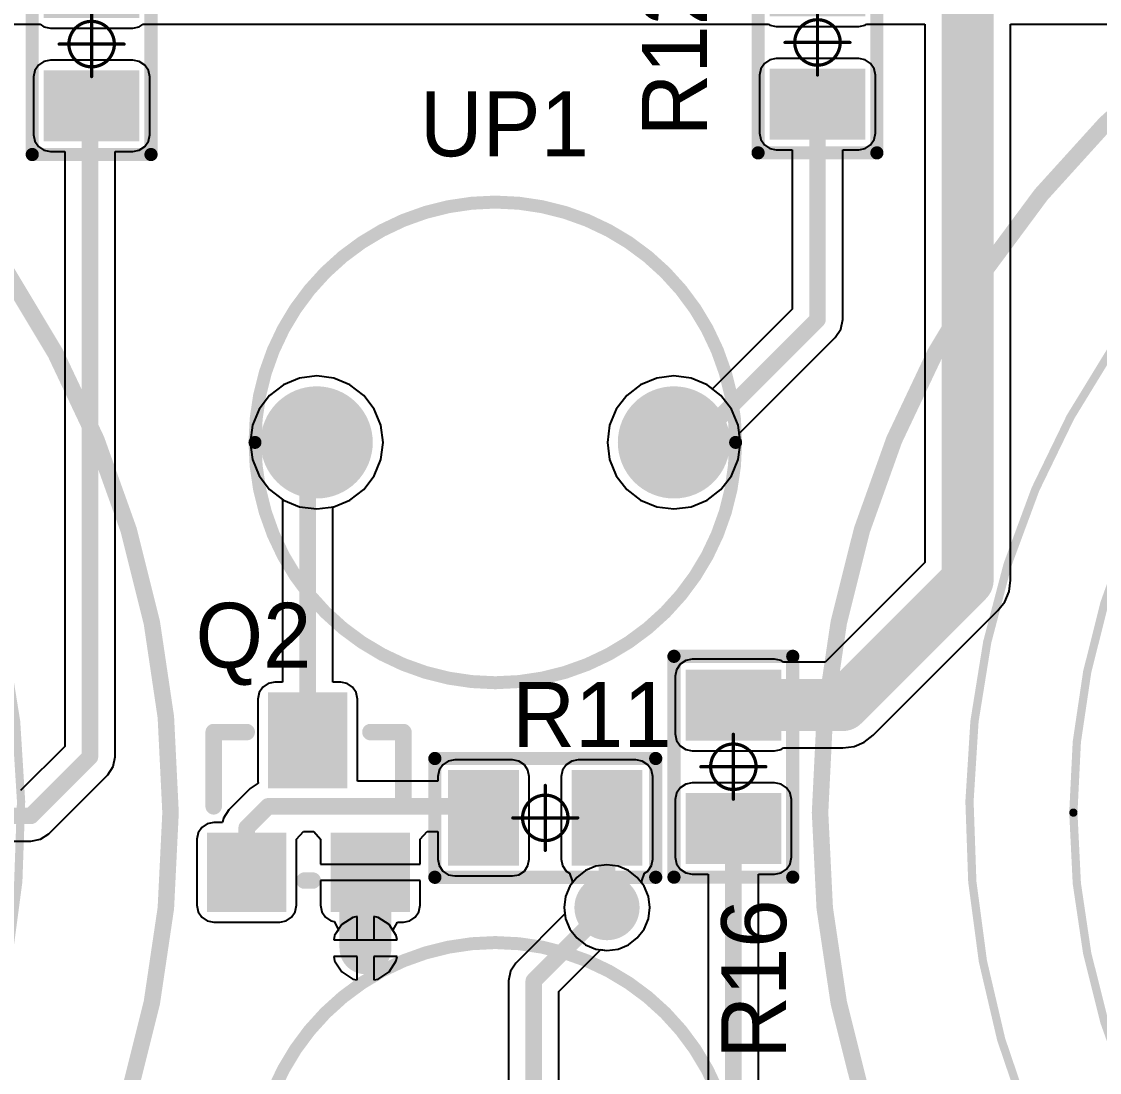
# Model space of a CAD drawing. Header units: millimetres. Extents: x 0.99 to 9.85, y 0.8 to 4.18.
# Drawn here: x 3.607 to 4.26, y 2.91 to 3.547 of the extents above; entities that cross this region are included whole.
import ezdxf

# ---------------------------------------------------------------- set-up
doc = ezdxf.new("R2010")
doc.units = ezdxf.units.MM
doc.header["$MEASUREMENT"] = 0
for name, color, linetype in [('BottomLayer', 5, 'Continuous'), ('BottomSolder', 6, 'Continuous'), ('Mechanical15', 56, 'Continuous'), ('MultiLayer', 9, 'Continuous'), ('PadHoleLayer', 156, 'Continuous'), ('TopLayer', 1, 'Continuous'), ('TopOverlay', 2, 'Continuous'), ('TopPaste', 8, 'Continuous'), ('TopSolder', 216, 'Continuous'), ('ViaHoleLayer', 16, 'Continuous')]:
    doc.layers.add(name, color=color, linetype=linetype)

# ---------------------------------------------------------------- blocks, each defined once
blk = doc.blocks.new('SOT23_32')
at = {"layer": 'TopLayer'}
for points in [[(0.061882, 0.10563), (0.021882, 0.10563), (0.061882, 0.05563), (0.021882, 0.05563)], [(0.024882, 0.02063), (-0.015118, 0.02063), (0.024882, -0.01937), (-0.015118, -0.01937)], [(0.099882, 0.02063), (0.059882, 0.02063), (0.099882, -0.01937), (0.059882, -0.01937)]]:
    blk.add_solid(points, dxfattribs=at)
at = {"layer": 'TopOverlay', "const_width": 0.01}
for points in [[(-0.015118, 0.08563), (0.004882, 0.08563)], [(-0.015118, 0.04063), (-0.015118, 0.08563)], [(0.079882, 0.08563), (0.099882, 0.08563)], [(0.099882, 0.04063), (0.099882, 0.08563)], [(0.039882, -0.00437), (0.044882, -0.00437)]]:
    blk.add_lwpolyline(points, dxfattribs=at)
at = {"layer": 'TopOverlay', "const_width": 0.005}
for points in [[(-0.017618, 0.08563, 1), (-0.012618, 0.08563, 1)], [(-0.017618, 0.08563, 1), (-0.012618, 0.08563, 1)], [(0.002382, 0.08563, 1), (0.007382, 0.08563, 1)], [(0.077382, 0.08563, 1), (0.082382, 0.08563, 1)], [(0.097382, 0.08563, 1), (0.102382, 0.08563, 1)], [(0.097382, 0.08563, 1), (0.102382, 0.08563, 1)], [(-0.017618, 0.04063, 1), (-0.012618, 0.04063, 1)], [(0.097382, 0.04063, 1), (0.102382, 0.04063, 1)], [(0.037382, -0.00437, 1), (0.042382, -0.00437, 1)], [(0.042382, -0.00437, 1), (0.047382, -0.00437, 1)]]:
    blk.add_lwpolyline(points, format="xyb", close=True, dxfattribs=at)
at = {"layer": 'TopPaste'}
for points in [[(0.061882, 0.10563), (0.021882, 0.10563), (0.061882, 0.05563), (0.021882, 0.05563)], [(0.024882, 0.02063), (-0.015118, 0.02063), (0.024882, -0.01937), (-0.015118, -0.01937)], [(0.099882, 0.02063), (0.059882, 0.02063), (0.099882, -0.01937), (0.059882, -0.01937)]]:
    blk.add_solid(points, dxfattribs=at)
at = {"layer": 'TopSolder'}
for points in [[(0.065882, 0.10963), (0.017882, 0.10963), (0.065882, 0.05163), (0.017882, 0.05163)], [(0.028882, 0.02463), (-0.019118, 0.02463), (0.028882, -0.02337), (-0.019118, -0.02337)], [(0.103882, 0.02463), (0.055882, 0.02463), (0.103882, -0.02337), (0.055882, -0.02337)]]:
    blk.add_solid(points, dxfattribs=at)
blk = doc.blocks.new('R_0805_L_76')
at = {"layer": 'Mechanical15', "const_width": 0.00197}
for points in [[(0, 0.01969), (0, -0.01969)], [(-0.01969, 0), (0.01969, 0)]]:
    blk.add_lwpolyline(points, dxfattribs=at)
at = {"layer": 'Mechanical15'}
for points, const_width in [([(-0.00049, 0.01969, 1), (0.00049, 0.01969, 1)], 0.000984), ([(0.01378, 0, 1), (-0.01378, 0, 1)], 0.00197), ([(-0.02018, 0, 1), (-0.01919, 0, 1)], 0.000984), ([(-0.01427, 0, 1), (-0.01329, 0, 1)], 0.000984), ([(0.01329, 0, 1), (0.01427, 0, 1)], 0.000984), ([(0.01919, 0, 1), (0.02018, 0, 1)], 0.000984), ([(-0.00049, -0.01969, 1), (0.00049, -0.01969, 1)], 0.000984)]:
    blk.add_lwpolyline(points, format="xyb", close=True, dxfattribs=dict(at, const_width=const_width))
at = {"layer": 'TopLayer'}
for points in [[(-0.0199, -0.025), (-0.0199, 0.025), (-0.0549, -0.025), (-0.0549, 0.025)], [(0.0549, -0.025), (0.0549, 0.025), (0.0199, -0.025), (0.0199, 0.025)]]:
    blk.add_solid(points, dxfattribs=at)
at = {"layer": 'TopOverlay', "const_width": 0.008}
for points in [[(-0.06693, 0.036), (0.06693, 0.036)], [(-0.06693, 0.036), (-0.06693, -0.036)], [(0.06693, 0.036), (0.06693, -0.036)], [(-0.06693, -0.036), (0.06693, -0.036)]]:
    blk.add_lwpolyline(points, dxfattribs=at)
at = {"layer": 'TopOverlay', "const_width": 0.004}
for points in [[(-0.06893, 0.036, 1), (-0.06493, 0.036, 1)], [(-0.06893, 0.036, 1), (-0.06493, 0.036, 1)], [(0.06493, 0.036, 1), (0.06893, 0.036, 1)], [(0.06493, 0.036, 1), (0.06893, 0.036, 1)], [(-0.06893, -0.036, 1), (-0.06493, -0.036, 1)], [(-0.06893, -0.036, 1), (-0.06493, -0.036, 1)], [(0.06493, -0.036, 1), (0.06893, -0.036, 1)], [(0.06493, -0.036, 1), (0.06893, -0.036, 1)]]:
    blk.add_lwpolyline(points, format="xyb", close=True, dxfattribs=at)
at = {"layer": 'TopPaste'}
for points in [[(-0.0199, -0.025), (-0.0199, 0.025), (-0.0549, -0.025), (-0.0549, 0.025)], [(0.0549, -0.025), (0.0549, 0.025), (0.0199, -0.025), (0.0199, 0.025)]]:
    blk.add_solid(points, dxfattribs=at)
at = {"layer": 'TopSolder'}
for points in [[(-0.0159, -0.029), (-0.0159, 0.029), (-0.0589, -0.029), (-0.0589, 0.029)], [(0.0589, -0.029), (0.0589, 0.029), (0.0159, -0.029), (0.0159, 0.029)]]:
    blk.add_solid(points, dxfattribs=at)
blk = doc.blocks.new('R_0805_L_81')
at = {"layer": 'Mechanical15', "const_width": 0.00197}
for points in [[(0, 0.01969), (0, -0.01969)], [(0.01969, 0), (-0.01969, 0)]]:
    blk.add_lwpolyline(points, dxfattribs=at)
at = {"layer": 'Mechanical15'}
for points, const_width in [([(-0.00049, 0.01969, 1), (0.00049, 0.01969, 1)], 0.000984), ([(0.01378, 0, 1), (-0.01378, 0, 1)], 0.00197), ([(-0.02018, 0, 1), (-0.01919, 0, 1)], 0.000984), ([(-0.01427, 0, 1), (-0.01329, 0, 1)], 0.000984), ([(0.01329, 0, 1), (0.01427, 0, 1)], 0.000984), ([(0.01919, 0, 1), (0.02018, 0, 1)], 0.000984), ([(-0.00049, -0.01969, 1), (0.00049, -0.01969, 1)], 0.000984)]:
    blk.add_lwpolyline(points, format="xyb", close=True, dxfattribs=dict(at, const_width=const_width))
at = {"layer": 'TopLayer'}
for points in [[(-0.0199, -0.025), (-0.0199, 0.025), (-0.0549, -0.025), (-0.0549, 0.025)], [(0.0549, -0.025), (0.0549, 0.025), (0.0199, -0.025), (0.0199, 0.025)]]:
    blk.add_solid(points, dxfattribs=at)
at = {"layer": 'TopOverlay', "const_width": 0.008}
for points in [[(0.06693, 0.036), (-0.06693, 0.036)], [(-0.06693, 0.036), (-0.06693, -0.036)], [(0.06693, 0.036), (0.06693, -0.036)], [(0.06693, -0.036), (-0.06693, -0.036)]]:
    blk.add_lwpolyline(points, dxfattribs=at)
at = {"layer": 'TopOverlay', "const_width": 0.004}
for points in [[(-0.06893, 0.036, 1), (-0.06493, 0.036, 1)], [(-0.06893, 0.036, 1), (-0.06493, 0.036, 1)], [(0.06493, 0.036, 1), (0.06893, 0.036, 1)], [(0.06493, 0.036, 1), (0.06893, 0.036, 1)], [(-0.06893, -0.036, 1), (-0.06493, -0.036, 1)], [(-0.06893, -0.036, 1), (-0.06493, -0.036, 1)], [(0.06493, -0.036, 1), (0.06893, -0.036, 1)], [(0.06493, -0.036, 1), (0.06893, -0.036, 1)]]:
    blk.add_lwpolyline(points, format="xyb", close=True, dxfattribs=at)
at = {"layer": 'TopPaste'}
for points in [[(-0.0199, -0.025), (-0.0199, 0.025), (-0.0549, -0.025), (-0.0549, 0.025)], [(0.0549, -0.025), (0.0549, 0.025), (0.0199, -0.025), (0.0199, 0.025)]]:
    blk.add_solid(points, dxfattribs=at)
at = {"layer": 'TopSolder'}
for points in [[(-0.0159, -0.029), (-0.0159, 0.029), (-0.0589, -0.029), (-0.0589, 0.029)], [(0.0589, -0.029), (0.0589, 0.029), (0.0159, -0.029), (0.0159, 0.029)]]:
    blk.add_solid(points, dxfattribs=at)
blk = doc.blocks.new('R_0805_L_82')
at = {"layer": 'Mechanical15', "const_width": 0.00197}
for points in [[(0, -0.01969), (0, 0.01969)], [(0.01969, 0), (-0.01969, 0)]]:
    blk.add_lwpolyline(points, dxfattribs=at)
at = {"layer": 'Mechanical15'}
for points, const_width in [([(-0.00049, 0.01969, 1), (0.00049, 0.01969, 1)], 0.000984), ([(0.01378, 0, 1), (-0.01378, 0, 1)], 0.00197), ([(-0.02018, 0, 1), (-0.01919, 0, 1)], 0.000984), ([(-0.01427, 0, 1), (-0.01329, 0, 1)], 0.000984), ([(0.01329, 0, 1), (0.01427, 0, 1)], 0.000984), ([(0.01919, 0, 1), (0.02018, 0, 1)], 0.000984), ([(-0.00049, -0.01969, 1), (0.00049, -0.01969, 1)], 0.000984)]:
    blk.add_lwpolyline(points, format="xyb", close=True, dxfattribs=dict(at, const_width=const_width))
at = {"layer": 'TopLayer'}
for points in [[(-0.0199, -0.025), (-0.0199, 0.025), (-0.0549, -0.025), (-0.0549, 0.025)], [(0.0549, -0.025), (0.0549, 0.025), (0.0199, -0.025), (0.0199, 0.025)]]:
    blk.add_solid(points, dxfattribs=at)
at = {"layer": 'TopOverlay', "const_width": 0.008}
for points in [[(0.06693, 0.036), (-0.06693, 0.036)], [(-0.06693, -0.036), (-0.06693, 0.036)], [(0.06693, -0.036), (0.06693, 0.036)], [(0.06693, -0.036), (-0.06693, -0.036)]]:
    blk.add_lwpolyline(points, dxfattribs=at)
at = {"layer": 'TopOverlay', "const_width": 0.004}
for points in [[(-0.06893, 0.036, 1), (-0.06493, 0.036, 1)], [(-0.06893, 0.036, 1), (-0.06493, 0.036, 1)], [(0.06493, 0.036, 1), (0.06893, 0.036, 1)], [(0.06493, 0.036, 1), (0.06893, 0.036, 1)], [(-0.06893, -0.036, 1), (-0.06493, -0.036, 1)], [(-0.06893, -0.036, 1), (-0.06493, -0.036, 1)], [(0.06493, -0.036, 1), (0.06893, -0.036, 1)], [(0.06493, -0.036, 1), (0.06893, -0.036, 1)]]:
    blk.add_lwpolyline(points, format="xyb", close=True, dxfattribs=at)
at = {"layer": 'TopPaste'}
for points in [[(-0.0199, -0.025), (-0.0199, 0.025), (-0.0549, -0.025), (-0.0549, 0.025)], [(0.0549, -0.025), (0.0549, 0.025), (0.0199, -0.025), (0.0199, 0.025)]]:
    blk.add_solid(points, dxfattribs=at)
at = {"layer": 'TopSolder'}
for points in [[(-0.0159, -0.029), (-0.0159, 0.029), (-0.0589, -0.029), (-0.0589, 0.029)], [(0.0589, -0.029), (0.0589, 0.029), (0.0159, -0.029), (0.0159, 0.029)]]:
    blk.add_solid(points, dxfattribs=at)
blk = doc.blocks.new('R_0805_L_84')
at = {"layer": 'Mechanical15', "const_width": 0.00197}
for points in [[(0, -0.01969), (0, 0.01969)], [(0.01969, 0), (-0.01969, 0)]]:
    blk.add_lwpolyline(points, dxfattribs=at)
at = {"layer": 'Mechanical15'}
for points, const_width in [([(-0.00049, 0.01969, 1), (0.00049, 0.01969, 1)], 0.000984), ([(0.01378, 0, 1), (-0.01378, 0, 1)], 0.00197), ([(-0.02018, 0, 1), (-0.01919, 0, 1)], 0.000984), ([(-0.01427, 0, 1), (-0.01329, 0, 1)], 0.000984), ([(0.01329, 0, 1), (0.01427, 0, 1)], 0.000984), ([(0.01919, 0, 1), (0.02018, 0, 1)], 0.000984), ([(-0.00049, -0.01969, 1), (0.00049, -0.01969, 1)], 0.000984)]:
    blk.add_lwpolyline(points, format="xyb", close=True, dxfattribs=dict(at, const_width=const_width))
at = {"layer": 'TopLayer'}
for points in [[(-0.0199, -0.025), (-0.0199, 0.025), (-0.0549, -0.025), (-0.0549, 0.025)], [(0.0549, -0.025), (0.0549, 0.025), (0.0199, -0.025), (0.0199, 0.025)]]:
    blk.add_solid(points, dxfattribs=at)
at = {"layer": 'TopOverlay', "const_width": 0.008}
for points in [[(0.06693, 0.036), (-0.06693, 0.036)], [(-0.06693, -0.036), (-0.06693, 0.036)], [(0.06693, -0.036), (0.06693, 0.036)], [(0.06693, -0.036), (-0.06693, -0.036)]]:
    blk.add_lwpolyline(points, dxfattribs=at)
at = {"layer": 'TopOverlay', "const_width": 0.004}
for points in [[(-0.06893, 0.036, 1), (-0.06493, 0.036, 1)], [(-0.06893, 0.036, 1), (-0.06493, 0.036, 1)], [(0.06493, 0.036, 1), (0.06893, 0.036, 1)], [(0.06493, 0.036, 1), (0.06893, 0.036, 1)], [(-0.06893, -0.036, 1), (-0.06493, -0.036, 1)], [(-0.06893, -0.036, 1), (-0.06493, -0.036, 1)], [(0.06493, -0.036, 1), (0.06893, -0.036, 1)], [(0.06493, -0.036, 1), (0.06893, -0.036, 1)]]:
    blk.add_lwpolyline(points, format="xyb", close=True, dxfattribs=at)
at = {"layer": 'TopPaste'}
for points in [[(-0.0199, -0.025), (-0.0199, 0.025), (-0.0549, -0.025), (-0.0549, 0.025)], [(0.0549, -0.025), (0.0549, 0.025), (0.0199, -0.025), (0.0199, 0.025)]]:
    blk.add_solid(points, dxfattribs=at)
at = {"layer": 'TopSolder'}
for points in [[(-0.0159, -0.029), (-0.0159, 0.029), (-0.0589, -0.029), (-0.0589, 0.029)], [(0.0589, -0.029), (0.0589, 0.029), (0.0159, -0.029), (0.0159, 0.029)]]:
    blk.add_solid(points, dxfattribs=at)
blk = doc.blocks.new('QS30_1_97')
at = {"layer": 'TopOverlay'}
for points, const_width in [([(0.59055, 0, 1), (-0.59055, 0, 1)], 0.01), ([(0.58805, 0, 1), (0.59305, 0, 1)], 0.005)]:
    blk.add_lwpolyline(points, format="xyb", close=True, dxfattribs=dict(at, const_width=const_width))
at = {"layer": 'TopOverlay', "const_width": 0.005}
blk.add_lwpolyline([(-0.15692, -0.47474, -6.211314), (0.15694, -0.47473)], format="xyb", dxfattribs=at)
blk = doc.blocks.new('QS30_1_98')
at = {"layer": 'TopOverlay'}
for points, const_width in [([(0.59055, 0, 1), (-0.59055, 0, 1)], 0.01), ([(0.43701, 0, 1), (-0.43701, 0, 1)], 0.005), ([(-0.59305, 0, 1), (-0.58805, 0, 1)], 0.005), ([(-0.43826, 0, 1), (-0.43576, 0, 1)], 0.0025)]:
    blk.add_lwpolyline(points, format="xyb", close=True, dxfattribs=dict(at, const_width=const_width))
at = {"layer": 'TopOverlay', "const_width": 0.005}
blk.add_lwpolyline([(-0.15692, -0.47474, -6.211314), (0.15694, -0.47473)], format="xyb", dxfattribs=at)
blk = doc.blocks.new('N____102')
at = {"layer": 'BottomLayer', "const_width": 0.03}
for points in [[(-0.12327, 0, 1), (-0.09327, 0, 1)], [(0.09327, 0, 1), (0.12327, 0, 1)]]:
    blk.add_lwpolyline(points, format="xyb", close=True, dxfattribs=at)
at = {"layer": 'BottomSolder', "const_width": 0.034}
for points in [[(-0.12527, 0, 1), (-0.09127, 0, 1)], [(0.09127, 0, 1), (0.12527, 0, 1)]]:
    blk.add_lwpolyline(points, format="xyb", close=True, dxfattribs=at)
at = {"layer": 'MultiLayer', "const_width": 0.03}
for points in [[(-0.12327, 0, 1), (-0.09327, 0, 1)], [(0.09327, 0, 1), (0.12327, 0, 1)]]:
    blk.add_lwpolyline(points, format="xyb", close=True, dxfattribs=at)
at = {"layer": 'PadHoleLayer', "const_width": 0.01575}
for points in [[(-0.11614, 0, 1), (-0.10039, 0, 1)], [(0.10039, 0, 1), (0.11614, 0, 1)]]:
    blk.add_lwpolyline(points, format="xyb", close=True, dxfattribs=at)
at = {"layer": 'TopLayer', "const_width": 0.03}
for points in [[(-0.12327, 0, 1), (-0.09327, 0, 1)], [(0.09327, 0, 1), (0.12327, 0, 1)]]:
    blk.add_lwpolyline(points, format="xyb", close=True, dxfattribs=at)
at = {"layer": 'TopOverlay'}
for points, const_width in [([(0.14567, 0, 1), (-0.14567, 0, 1)], 0.00787), ([(-0.14764, 0, 1), (-0.1437, 0, 1)], 0.00394), ([(0.1437, 0, 1), (0.14764, 0, 1)], 0.00394)]:
    blk.add_lwpolyline(points, format="xyb", close=True, dxfattribs=dict(at, const_width=const_width))
at = {"layer": 'TopSolder', "const_width": 0.034}
for points in [[(-0.12527, 0, 1), (-0.09127, 0, 1)], [(0.09127, 0, 1), (0.12527, 0, 1)]]:
    blk.add_lwpolyline(points, format="xyb", close=True, dxfattribs=at)
blk = doc.blocks.new('N____103')
at = {"layer": 'BottomLayer', "const_width": 0.03}
for points in [[(-0.12327, 0, 1), (-0.09327, 0, 1)], [(0.09327, 0, 1), (0.12327, 0, 1)]]:
    blk.add_lwpolyline(points, format="xyb", close=True, dxfattribs=at)
at = {"layer": 'BottomSolder', "const_width": 0.034}
for points in [[(-0.12527, 0, 1), (-0.09127, 0, 1)], [(0.09127, 0, 1), (0.12527, 0, 1)]]:
    blk.add_lwpolyline(points, format="xyb", close=True, dxfattribs=at)
at = {"layer": 'MultiLayer', "const_width": 0.03}
for points in [[(-0.12327, 0, 1), (-0.09327, 0, 1)], [(0.09327, 0, 1), (0.12327, 0, 1)]]:
    blk.add_lwpolyline(points, format="xyb", close=True, dxfattribs=at)
at = {"layer": 'PadHoleLayer', "const_width": 0.01575}
for points in [[(-0.11614, 0, 1), (-0.10039, 0, 1)], [(0.10039, 0, 1), (0.11614, 0, 1)]]:
    blk.add_lwpolyline(points, format="xyb", close=True, dxfattribs=at)
at = {"layer": 'TopLayer', "const_width": 0.03}
for points in [[(-0.12327, 0, 1), (-0.09327, 0, 1)], [(0.09327, 0, 1), (0.12327, 0, 1)]]:
    blk.add_lwpolyline(points, format="xyb", close=True, dxfattribs=at)
at = {"layer": 'TopOverlay'}
for points, const_width in [([(0.14567, 0, 1), (-0.14567, 0, 1)], 0.00787), ([(-0.14764, 0, 1), (-0.1437, 0, 1)], 0.00394), ([(0.1437, 0, 1), (0.14764, 0, 1)], 0.00394)]:
    blk.add_lwpolyline(points, format="xyb", close=True, dxfattribs=dict(at, const_width=const_width))
at = {"layer": 'TopSolder', "const_width": 0.034}
for points in [[(-0.12527, 0, 1), (-0.09127, 0, 1)], [(0.09127, 0, 1), (0.12527, 0, 1)]]:
    blk.add_lwpolyline(points, format="xyb", close=True, dxfattribs=at)

msp = doc.modelspace()

# ---------------------------------------------------------------- linework, layer by layer
at = {"layer": 'BottomLayer'}
for p, q in [((3.76526, 3.32652), (3.7569, 3.32011)), ((3.77499, 3.33055), (3.76526, 3.32652)), ((3.78543, 3.33193), (3.77499, 3.33055)), ((3.79588, 3.33055), (3.78543, 3.33193)), ((3.80561, 3.32652), (3.79588, 3.33055)), ((3.81396, 3.32011), (3.80561, 3.32652)), ((3.9818, 3.32652), (3.97344, 3.32011)), ((3.99153, 3.33055), (3.9818, 3.32652)), ((4.00197, 3.33193), (3.99153, 3.33055)), ((4.01241, 3.33055), (4.00197, 3.33193)), ((4.02214, 3.32652), (4.01241, 3.33055)), ((4.0305, 3.32011), (4.02214, 3.32652)), ((3.7569, 3.32011), (3.75049, 3.31176)), ((3.82037, 3.31176), (3.81396, 3.32011)), ((3.97344, 3.32011), (3.96703, 3.31176)), ((4.03691, 3.31176), (4.0305, 3.32011)), ((3.75049, 3.31176), (3.74646, 3.30202)), ((3.8244, 3.30202), (3.82037, 3.31176)), ((3.96703, 3.31176), (3.963, 3.30202)), ((4.04094, 3.30202), (4.03691, 3.31176)), ((3.74646, 3.30202), (3.74509, 3.29158)), ((3.82578, 3.29158), (3.8244, 3.30202)), ((3.963, 3.30202), (3.96162, 3.29158)), ((4.04231, 3.29158), (4.04094, 3.30202)), ((3.74509, 3.29158), (3.74646, 3.28114)), ((3.8244, 3.28114), (3.82578, 3.29158)), ((3.96162, 3.29158), (3.963, 3.28114)), ((4.04094, 3.28114), (4.04231, 3.29158)), ((3.74646, 3.28114), (3.75049, 3.27141)), ((3.82037, 3.27141), (3.8244, 3.28114)), ((3.963, 3.28114), (3.96703, 3.27141)), ((4.03691, 3.27141), (4.04094, 3.28114)), ((3.75049, 3.27141), (3.7569, 3.26305)), ((3.81396, 3.26305), (3.82037, 3.27141)), ((3.96703, 3.27141), (3.97344, 3.26305)), ((4.0305, 3.26305), (4.03691, 3.27141)), ((3.7569, 3.26305), (3.76526, 3.25664)), ((3.80561, 3.25664), (3.81396, 3.26305)), ((3.97344, 3.26305), (3.9818, 3.25664)), ((4.02214, 3.25664), (4.0305, 3.26305)), ((3.76526, 3.25664), (3.77499, 3.25261)), ((3.79588, 3.25261), (3.80561, 3.25664)), ((3.9818, 3.25664), (3.99153, 3.25261)), ((4.01241, 3.25261), (4.02214, 3.25664)), ((3.77499, 3.25261), (3.78543, 3.25124)), ((3.78543, 3.25124), (3.79588, 3.25261)), ((3.99153, 3.25261), (4.00197, 3.25124)), ((4.00197, 3.25124), (4.01241, 3.25261)), ((3.94842, 3.03209), (3.94304, 3.02796)), ((3.95468, 3.03468), (3.94842, 3.03209)), ((3.9614, 3.03557), (3.95468, 3.03468)), ((3.96813, 3.03468), (3.9614, 3.03557)), ((3.97439, 3.03209), (3.96813, 3.03468)), ((3.97977, 3.02796), (3.97439, 3.03209)), ((3.94304, 3.02796), (3.93891, 3.02258)), ((3.9839, 3.02258), (3.97977, 3.02796)), ((3.93891, 3.02258), (3.93632, 3.01632)), ((3.98649, 3.01632), (3.9839, 3.02258)), ((3.93632, 3.01632), (3.93543, 3.0096)), ((3.98738, 3.0096), (3.98649, 3.01632)), ((3.93594, 3.00576), (3.90619, 2.976)), ((3.93543, 3.0096), (3.93594, 3.00576)), ((3.98649, 3.00287), (3.98738, 3.0096)), ((3.80069, 2.99931), (3.79631, 2.99274)), ((3.80726, 3.00369), (3.80069, 2.99931)), ((3.81, 3.00424), (3.80726, 3.00369)), ((3.81, 2.99), (3.81, 3.00424)), ((3.82274, 3.00369), (3.82, 3.00424)), ((3.82, 3.00424), (3.82, 2.99)), ((3.82931, 2.99931), (3.82274, 3.00369)), ((3.83369, 2.99274), (3.82931, 2.99931)), ((3.9839, 2.99661), (3.98649, 3.00287)), ((3.79631, 2.99274), (3.79576, 2.99)), ((3.83424, 2.99), (3.83369, 2.99274)), ((3.97977, 2.99123), (3.9839, 2.99661)), ((3.79576, 2.99), (3.81, 2.99)), ((3.82, 2.99), (3.83424, 2.99)), ((3.96813, 2.98451), (3.97439, 2.9871)), ((3.97439, 2.9871), (3.97977, 2.99123)), ((3.81, 2.98), (3.79576, 2.98)), ((3.79576, 2.98), (3.79631, 2.97726)), ((3.81, 2.96576), (3.81, 2.98)), ((3.83424, 2.98), (3.82, 2.98)), ((3.82, 2.98), (3.82, 2.96576)), ((3.83369, 2.97726), (3.83424, 2.98)), ((3.93229, 2.95886), (3.95757, 2.98413)), ((3.95757, 2.98413), (3.9614, 2.98362)), ((3.9614, 2.98362), (3.96813, 2.98451)), ((3.79631, 2.97726), (3.80069, 2.97069)), ((3.82931, 2.97069), (3.83369, 2.97726)), ((3.90619, 2.976), (3.90287, 2.97104)), ((3.80069, 2.97069), (3.80726, 2.96631)), ((3.82274, 2.96631), (3.82931, 2.97069)), ((3.90287, 2.97104), (3.90171, 2.96519)), ((3.80726, 2.96631), (3.81, 2.96576)), ((3.82, 2.96576), (3.82274, 2.96631)), ((3.90171, 2.96519), (3.90171, 2.68233)), ((3.93229, 2.676), (3.93229, 2.95886))]:
    msp.add_line(p, q, dxfattribs=at)
for points, const_width in [([(3.95353, 3.0096, 1), (3.96928, 3.0096, 1)], 0.01575), ([(3.9589, 3.0096, 1), (3.9639, 3.0096, 1)], 0.005), ([(3.81008, 2.985, 1), (3.81992, 2.985, 1)], 0.00984), ([(3.9145, 2.96519, 1), (3.9195, 2.96519, 1)], 0.005), ([(3.9145, 2.96519, 1), (3.9195, 2.96519, 1)], 0.005)]:
    msp.add_lwpolyline(points, format="xyb", close=True, dxfattribs=dict(at, const_width=const_width))
at = {"layer": 'BottomLayer', "const_width": 0.01}
for points in [[(3.917, 2.96519), (3.9614, 3.0096)], [(3.917, 2.676), (3.917, 2.96519)]]:
    msp.add_lwpolyline(points, dxfattribs=at)
at = {"layer": 'BottomSolder'}
for points, const_width in [([(3.95153, 3.0096, 1), (3.97128, 3.0096, 1)], 0.01975), ([(3.80808, 2.985, 1), (3.82192, 2.985, 1)], 0.01384)]:
    msp.add_lwpolyline(points, format="xyb", close=True, dxfattribs=dict(at, const_width=const_width))
at = {"layer": 'MultiLayer'}
for points, const_width in [([(3.95353, 3.0096, 1), (3.96928, 3.0096, 1)], 0.01575), ([(3.81008, 2.985, 1), (3.81992, 2.985, 1)], 0.00984)]:
    msp.add_lwpolyline(points, format="xyb", close=True, dxfattribs=dict(at, const_width=const_width))
at = {"layer": 'PadHoleLayer', "const_width": 0.00787}
msp.add_lwpolyline([(3.95747, 3.0096, 1), (3.96534, 3.0096, 1)], format="xyb", close=True, dxfattribs=at)
at = {"layer": 'TopLayer'}
for p, q in [((2.54762, 3.54503), (3.61778, 3.54503)), ((3.61778, 3.54503), (3.6201, 3.54348)), ((3.6201, 3.54348), (3.624, 3.5427)), ((3.624, 3.5427), (3.674, 3.5427)), ((3.674, 3.5427), (3.6779, 3.54348)), ((3.6779, 3.54348), (3.68023, 3.54503)), ((3.68023, 3.54503), (4.05928, 3.54503)), ((4.05928, 3.54503), (4.06009, 3.54448)), ((4.06009, 3.54448), (4.064, 3.54371)), ((4.064, 3.54371), (4.114, 3.54371)), ((4.114, 3.54371), (4.1179, 3.54448)), ((4.1179, 3.54448), (4.11871, 3.54503)), ((4.11871, 3.54503), (4.15403, 3.54503)), ((4.15403, 3.54503), (4.15403, 3.21876)), ((4.20597, 3.208), (4.20597, 3.54503)), ((4.20597, 3.54503), (5.25658, 3.54503)), ((3.6201, 3.52251), (3.61679, 3.5203)), ((3.624, 3.52329), (3.6201, 3.52251)), ((3.674, 3.52329), (3.624, 3.52329)), ((3.6779, 3.52251), (3.674, 3.52329)), ((3.68121, 3.5203), (3.6779, 3.52251)), ((4.06009, 3.52352), (4.05679, 3.52131)), ((4.064, 3.5243), (4.06009, 3.52352)), ((4.114, 3.5243), (4.064, 3.5243)), ((4.1179, 3.52352), (4.114, 3.5243)), ((4.12121, 3.52131), (4.1179, 3.52352)), ((3.61458, 3.517), (3.61381, 3.5131)), ((3.61679, 3.5203), (3.61458, 3.517)), ((3.68342, 3.517), (3.68121, 3.5203)), ((3.6842, 3.5131), (3.68342, 3.517)), ((4.05458, 3.518), (4.0538, 3.5141)), ((4.05679, 3.52131), (4.05458, 3.518)), ((4.12342, 3.518), (4.12121, 3.52131)), ((4.12419, 3.5141), (4.12342, 3.518)), ((3.61381, 3.5131), (3.61381, 3.4781)), ((3.6842, 3.4781), (3.6842, 3.5131)), ((4.0538, 3.5141), (4.0538, 3.4791)), ((4.12419, 3.4791), (4.12419, 3.5141)), ((3.61381, 3.4781), (3.61458, 3.47419)), ((3.68342, 3.47419), (3.6842, 3.4781)), ((4.0538, 3.4791), (4.05458, 3.4752)), ((4.12342, 3.4752), (4.12419, 3.4791)), ((3.61458, 3.47419), (3.61679, 3.47089)), ((3.61679, 3.47089), (3.6201, 3.46868)), ((3.6779, 3.46868), (3.68121, 3.47089)), ((3.68121, 3.47089), (3.68342, 3.47419)), ((4.05458, 3.4752), (4.05679, 3.47189)), ((4.05679, 3.47189), (4.06009, 3.46968)), ((4.06009, 3.46968), (4.064, 3.46891)), ((4.114, 3.46891), (4.1179, 3.46968)), ((4.1179, 3.46968), (4.12121, 3.47189)), ((4.12121, 3.47189), (4.12342, 3.4752)), ((3.6201, 3.46868), (3.624, 3.4679)), ((3.624, 3.4679), (3.63271, 3.4679)), ((3.63271, 3.4679), (3.63271, 3.10733)), ((3.66329, 3.101), (3.66329, 3.4679)), ((3.66329, 3.4679), (3.674, 3.4679)), ((3.674, 3.4679), (3.6779, 3.46868)), ((4.064, 3.46891), (4.0737, 3.46891)), ((4.0737, 3.46891), (4.0737, 3.37233)), ((4.10429, 3.366), (4.10429, 3.46891)), ((4.10429, 3.46891), (4.114, 3.46891)), ((4.0737, 3.37233), (4.0254, 3.32402)), ((4.10313, 3.36014), (4.10429, 3.366)), ((4.09981, 3.35518), (4.10313, 3.36014)), ((4.0416, 3.29698), (4.09981, 3.35518)), ((3.76526, 3.32652), (3.7569, 3.32011)), ((3.77499, 3.33055), (3.76526, 3.32652)), ((3.78543, 3.33193), (3.77499, 3.33055)), ((3.79588, 3.33055), (3.78543, 3.33193)), ((3.80561, 3.32652), (3.79588, 3.33055)), ((3.81396, 3.32011), (3.80561, 3.32652)), ((3.9818, 3.32652), (3.97344, 3.32011)), ((3.99153, 3.33055), (3.9818, 3.32652)), ((4.00197, 3.33193), (3.99153, 3.33055)), ((4.01241, 3.33055), (4.00197, 3.33193)), ((4.02214, 3.32652), (4.01241, 3.33055)), ((4.0254, 3.32402), (4.02214, 3.32652)), ((3.7569, 3.32011), (3.75049, 3.31176)), ((3.82037, 3.31176), (3.81396, 3.32011)), ((3.97344, 3.32011), (3.96703, 3.31176)), ((3.75049, 3.31176), (3.74646, 3.30202)), ((3.8244, 3.30202), (3.82037, 3.31176)), ((3.96703, 3.31176), (3.963, 3.30202)), ((3.74646, 3.30202), (3.74509, 3.29158)), ((3.82578, 3.29158), (3.8244, 3.30202)), ((3.963, 3.30202), (3.96162, 3.29158)), ((4.04231, 3.29158), (4.0416, 3.29698)), ((3.74509, 3.29158), (3.74646, 3.28114)), ((3.8244, 3.28114), (3.82578, 3.29158)), ((3.96162, 3.29158), (3.963, 3.28114)), ((4.04094, 3.28114), (4.04231, 3.29158)), ((3.74646, 3.28114), (3.75049, 3.27141)), ((3.82037, 3.27141), (3.8244, 3.28114)), ((3.963, 3.28114), (3.96703, 3.27141)), ((4.03691, 3.27141), (4.04094, 3.28114)), ((3.75049, 3.27141), (3.7569, 3.26305)), ((3.81396, 3.26305), (3.82037, 3.27141)), ((3.96703, 3.27141), (3.97344, 3.26305)), ((4.0305, 3.26305), (4.03691, 3.27141)), ((3.7569, 3.26305), (3.76471, 3.25707)), ((3.80561, 3.25664), (3.81396, 3.26305)), ((3.97344, 3.26305), (3.9818, 3.25664)), ((4.02214, 3.25664), (4.0305, 3.26305)), ((3.76471, 3.25707), (3.76471, 3.1462)), ((3.79588, 3.25261), (3.80561, 3.25664)), ((3.9818, 3.25664), (3.99153, 3.25261)), ((4.01241, 3.25261), (4.02214, 3.25664)), ((3.79529, 3.25254), (3.79588, 3.25261)), ((3.79529, 3.1462), (3.79529, 3.25254)), ((3.99153, 3.25261), (4.00197, 3.25124)), ((4.00197, 3.25124), (4.01241, 3.25261)), ((4.15403, 3.21876), (4.09365, 3.15837)), ((4.20509, 3.20128), (4.20597, 3.208)), ((4.19836, 3.18964), (4.20249, 3.19501)), ((4.20249, 3.19501), (4.20509, 3.20128)), ((4.12277, 3.11404), (4.19836, 3.18964)), ((4.00579, 3.15711), (4.00358, 3.15381)), ((4.0091, 3.15932), (4.00579, 3.15711)), ((4.013, 3.1601), (4.0091, 3.15932)), ((4.063, 3.1601), (4.013, 3.1601)), ((4.0669, 3.15932), (4.063, 3.1601)), ((4.06832, 3.15837), (4.0669, 3.15932)), ((4.09365, 3.15837), (4.06832, 3.15837)), ((4.00358, 3.15381), (4.0028, 3.1499)), ((4.0028, 3.1499), (4.0028, 3.1149)), ((3.75279, 3.14321), (3.75058, 3.1399)), ((3.7561, 3.14542), (3.75279, 3.14321)), ((3.76, 3.1462), (3.7561, 3.14542)), ((3.76471, 3.1462), (3.76, 3.1462)), ((3.8, 3.1462), (3.79529, 3.1462)), ((3.8039, 3.14542), (3.8, 3.1462)), ((3.80721, 3.14321), (3.8039, 3.14542)), ((3.80942, 3.1399), (3.80721, 3.14321)), ((3.75058, 3.1399), (3.7498, 3.136)), ((3.8102, 3.136), (3.80942, 3.1399)), ((3.7498, 3.136), (3.7498, 3.086)), ((3.8102, 3.08629), (3.8102, 3.136)), ((4.0028, 3.1149), (4.00358, 3.111)), ((4.00358, 3.111), (4.00579, 3.1077)), ((4.11739, 3.10991), (4.12277, 3.11404)), ((3.63271, 3.10733), (3.60587, 3.0805)), ((4.00579, 3.1077), (4.0091, 3.10548)), ((4.0091, 3.10548), (4.013, 3.10471)), ((4.013, 3.10471), (4.063, 3.10471)), ((4.063, 3.10471), (4.0669, 3.10548)), ((4.0669, 3.10548), (4.06832, 3.10643)), ((4.06832, 3.10643), (4.1044, 3.10643)), ((4.1044, 3.10643), (4.11113, 3.10732)), ((4.11113, 3.10732), (4.11739, 3.10991)), ((3.66213, 3.09515), (3.66329, 3.101)), ((3.8652, 3.09842), (3.86189, 3.09621)), ((3.8691, 3.0992), (3.8652, 3.09842)), ((3.9041, 3.0992), (3.8691, 3.0992)), ((3.908, 3.09842), (3.9041, 3.0992)), ((3.91131, 3.09621), (3.908, 3.09842)), ((3.94, 3.09842), (3.9367, 3.09621)), ((3.9439, 3.0992), (3.94, 3.09842)), ((3.9789, 3.0992), (3.9439, 3.0992)), ((3.98281, 3.09842), (3.9789, 3.0992)), ((3.98611, 3.09621), (3.98281, 3.09842)), ((3.65881, 3.09019), (3.66213, 3.09515)), ((3.85968, 3.09291), (3.85891, 3.089)), ((3.86189, 3.09621), (3.85968, 3.09291)), ((3.91352, 3.09291), (3.91131, 3.09621)), ((3.9143, 3.089), (3.91352, 3.09291)), ((3.93449, 3.09291), (3.93371, 3.089)), ((3.9367, 3.09621), (3.93449, 3.09291)), ((3.98832, 3.09291), (3.98611, 3.09621)), ((3.9891, 3.089), (3.98832, 3.09291)), ((3.62302, 3.05439), (3.65881, 3.09019)), ((3.75, 3.08503), (3.74519, 3.08181)), ((3.7498, 3.086), (3.75, 3.08503)), ((3.85891, 3.08629), (3.8102, 3.08629)), ((3.85891, 3.089), (3.85891, 3.08629)), ((3.9143, 3.039), (3.9143, 3.089)), ((3.93371, 3.089), (3.93371, 3.039)), ((3.9891, 3.039), (3.9891, 3.089)), ((4.0091, 3.08452), (4.00579, 3.08231)), ((4.013, 3.0853), (4.0091, 3.08452)), ((4.063, 3.0853), (4.013, 3.0853)), ((4.0669, 3.08452), (4.063, 3.0853)), ((4.07021, 3.08231), (4.0669, 3.08452)), ((3.74519, 3.08181), (3.73219, 3.06881)), ((4.00358, 3.079), (4.0028, 3.0751)), ((4.00579, 3.08231), (4.00358, 3.079)), ((4.07242, 3.079), (4.07021, 3.08231)), ((4.07319, 3.0751), (4.07242, 3.079)), ((4.0028, 3.0751), (4.0028, 3.0401)), ((4.07319, 3.0401), (4.07319, 3.0751)), ((3.73219, 3.06881), (3.72887, 3.06385)), ((3.71579, 3.05821), (3.71358, 3.0549)), ((3.7191, 3.06042), (3.71579, 3.05821)), ((3.723, 3.0612), (3.7191, 3.06042)), ((3.72834, 3.0612), (3.723, 3.0612)), ((3.72887, 3.06385), (3.72834, 3.0612)), ((3.61805, 3.05107), (3.62302, 3.05439)), ((3.71358, 3.0549), (3.7128, 3.051)), ((3.7732, 3.051), (3.77736, 3.05571)), ((3.77736, 3.05571), (3.78364, 3.05571)), ((3.78364, 3.05571), (3.7878, 3.051)), ((3.8482, 3.051), (3.85236, 3.05571)), ((3.85236, 3.05571), (3.85891, 3.05571)), ((3.85891, 3.05571), (3.85891, 3.039)), ((3.49872, 3.04991), (3.6122, 3.04991)), ((3.6122, 3.04991), (3.61805, 3.05107)), ((3.7128, 3.051), (3.7128, 3.011)), ((3.7732, 3.011), (3.7732, 3.051)), ((3.7878, 3.051), (3.7878, 3.036)), ((3.8482, 3.036), (3.8482, 3.051)), ((3.85891, 3.039), (3.85968, 3.0351)), ((3.91352, 3.0351), (3.9143, 3.039)), ((3.93371, 3.039), (3.93449, 3.0351)), ((3.98832, 3.0351), (3.9891, 3.039)), ((4.0028, 3.0401), (4.00358, 3.0362)), ((4.07242, 3.0362), (4.07319, 3.0401)), ((3.7878, 3.036), (3.818, 3.036)), ((3.818, 3.036), (3.8482, 3.036)), ((3.85968, 3.0351), (3.86189, 3.03179)), ((3.86189, 3.03179), (3.8652, 3.02958)), ((3.908, 3.02958), (3.91131, 3.03179)), ((3.91131, 3.03179), (3.91352, 3.0351)), ((3.93449, 3.0351), (3.9367, 3.03179)), ((3.9367, 3.03179), (3.93867, 3.03047)), ((3.98414, 3.03047), (3.98611, 3.03179)), ((3.98611, 3.03179), (3.98832, 3.0351)), ((4.00358, 3.0362), (4.00579, 3.03289)), ((4.00579, 3.03289), (4.0091, 3.03068)), ((4.0669, 3.03068), (4.07021, 3.03289)), ((4.07021, 3.03289), (4.07242, 3.0362)), ((3.818, 3.026), (3.7878, 3.026)), ((3.7878, 3.026), (3.7878, 3.011)), ((3.8482, 3.026), (3.818, 3.026)), ((3.8482, 3.011), (3.8482, 3.026)), ((3.8652, 3.02958), (3.8691, 3.02881)), ((3.8691, 3.02881), (3.9041, 3.02881)), ((3.9041, 3.02881), (3.908, 3.02958)), ((3.93867, 3.03047), (3.94024, 3.02578)), ((3.94024, 3.02578), (3.94033, 3.02442)), ((3.98248, 3.02442), (3.98257, 3.02578)), ((3.98257, 3.02578), (3.98414, 3.03047)), ((4.0091, 3.03068), (4.013, 3.02991)), ((4.013, 3.02991), (4.0227, 3.02991)), ((4.0227, 3.02991), (4.0227, 2.88513)), ((4.05329, 2.87879), (4.05329, 3.02991)), ((4.05329, 3.02991), (4.063, 3.02991)), ((4.063, 3.02991), (4.0669, 3.03068)), ((3.93891, 3.02258), (3.93632, 3.01632)), ((3.94033, 3.02442), (3.93891, 3.02258)), ((3.9839, 3.02258), (3.98248, 3.02442)), ((3.98649, 3.01632), (3.9839, 3.02258)), ((3.93632, 3.01632), (3.93543, 3.0096)), ((3.98738, 3.0096), (3.98649, 3.01632)), ((3.7128, 3.011), (3.71358, 3.0071)), ((3.71358, 3.0071), (3.71579, 3.00379)), ((3.77021, 3.00379), (3.77242, 3.0071)), ((3.77242, 3.0071), (3.7732, 3.011)), ((3.7878, 3.011), (3.78858, 3.0071)), ((3.78858, 3.0071), (3.79079, 3.00379)), ((3.84521, 3.00379), (3.84742, 3.0071)), ((3.84742, 3.0071), (3.8482, 3.011)), ((3.93543, 3.0096), (3.93632, 3.00287)), ((3.98649, 3.00287), (3.98738, 3.0096)), ((3.71579, 3.00379), (3.7191, 3.00158)), ((3.7191, 3.00158), (3.723, 3.0008)), ((3.723, 3.0008), (3.763, 3.0008)), ((3.763, 3.0008), (3.7669, 3.00158)), ((3.7669, 3.00158), (3.77021, 3.00379)), ((3.79079, 3.00379), (3.7941, 3.00158)), ((3.7941, 3.00158), (3.79595, 3.00121)), ((3.79595, 3.00121), (3.79828, 2.99688)), ((3.83165, 2.9958), (3.83432, 3.0008)), ((3.83432, 3.0008), (3.838, 3.0008)), ((3.838, 3.0008), (3.8419, 3.00158)), ((3.8419, 3.00158), (3.84521, 3.00379)), ((3.93632, 3.00287), (3.93891, 2.99661)), ((3.9839, 2.99661), (3.98649, 3.00287)), ((3.79631, 2.99274), (3.79576, 2.99)), ((3.79835, 2.9958), (3.79631, 2.99274)), ((3.79828, 2.99688), (3.79835, 2.9958)), ((3.83369, 2.99274), (3.83165, 2.9958)), ((3.83424, 2.99), (3.83369, 2.99274)), ((3.93891, 2.99661), (3.94304, 2.99123)), ((3.97977, 2.99123), (3.9839, 2.99661)), ((3.79576, 2.99), (3.83424, 2.99)), ((3.94304, 2.99123), (3.94842, 2.9871)), ((3.94842, 2.9871), (3.95468, 2.98451)), ((3.96813, 2.98451), (3.97439, 2.9871)), ((3.97439, 2.9871), (3.97977, 2.99123)), ((3.81, 2.98), (3.79576, 2.98)), ((3.79576, 2.98), (3.79631, 2.97726)), ((3.81, 2.96576), (3.81, 2.98)), ((3.83424, 2.98), (3.82, 2.98)), ((3.82, 2.98), (3.82, 2.96576)), ((3.83369, 2.97726), (3.83424, 2.98)), ((3.95468, 2.98451), (3.9614, 2.98362)), ((3.9614, 2.98362), (3.96813, 2.98451)), ((3.79631, 2.97726), (3.80069, 2.97069)), ((3.82931, 2.97069), (3.83369, 2.97726)), ((3.80069, 2.97069), (3.80726, 2.96631)), ((3.82274, 2.96631), (3.82931, 2.97069)), ((3.80726, 2.96631), (3.81, 2.96576)), ((3.82, 2.96576), (3.82274, 2.96631))]:
    msp.add_line(p, q, dxfattribs=at)
for points, const_width in [([(4.18, 3.208), (4.18, 3.571)], 0.0315), ([(3.648, 3.101), (3.648, 3.493)], 0.01), ([(4.089, 3.366), (4.089, 3.4966)], 0.01), ([(4.01458, 3.29158), (4.089, 3.366)], 0.01), ([(3.78, 3.28615), (3.78543, 3.29158)], 0.01), ([(4.00197, 3.27303), (4.00197, 3.29158)], 0.01), ([(4.00197, 3.29158), (4.01458, 3.29158)], 0.01), ([(3.78, 3.111), (3.78, 3.28615)], 0.01), ([(4.1044, 3.1324), (4.18, 3.208)], 0.0315), ([(4.038, 3.1324), (4.1044, 3.1324)], 0.0315), ([(3.6122, 3.0652), (3.648, 3.101)], 0.01), ([(3.743, 3.058), (3.756, 3.071)], 0.01), ([(3.756, 3.071), (3.885, 3.071)], 0.01), ([(3.4252, 3.0652), (3.6122, 3.0652)], 0.01), ([(3.9614, 3.0096), (3.9614, 3.064)], 0.01), ([(3.743, 3.031), (3.743, 3.058)], 0.01), ([(4.038, 2.87879), (4.038, 3.0576)], 0.01), ([(3.815, 3.028), (3.818, 3.031)], 0.0315), ([(3.815, 2.985), (3.815, 3.028)], 0.0315)]:
    msp.add_lwpolyline(points, dxfattribs=dict(at, const_width=const_width))
for points, const_width in [([(3.6455, 3.493, 1), (3.6505, 3.493, 1)], 0.005), ([(4.0865, 3.4966, 1), (4.0915, 3.4966, 1)], 0.005), ([(4.0865, 3.366, 1), (4.0915, 3.366, 1)], 0.005), ([(4.0865, 3.366, 1), (4.0915, 3.366, 1)], 0.005), ([(3.78293, 3.29158, 1), (3.78793, 3.29158, 1)], 0.005), ([(3.99947, 3.29158, 1), (4.00447, 3.29158, 1)], 0.005), ([(3.99947, 3.29158, 1), (4.00447, 3.29158, 1)], 0.005), ([(4.01208, 3.29158, 1), (4.01708, 3.29158, 1)], 0.005), ([(4.01208, 3.29158, 1), (4.01708, 3.29158, 1)], 0.005), ([(3.7775, 3.28615, 1), (3.7825, 3.28615, 1)], 0.005), ([(3.7775, 3.28615, 1), (3.7825, 3.28615, 1)], 0.005), ([(3.99947, 3.27303, 1), (4.00447, 3.27303, 1)], 0.005), ([(4.17213, 3.208, 1), (4.18787, 3.208, 1)], 0.01575), ([(4.17213, 3.208, 1), (4.18787, 3.208, 1)], 0.01575), ([(4.03012, 3.1324, 1), (4.04587, 3.1324, 1)], 0.01575), ([(4.09653, 3.1324, 1), (4.11228, 3.1324, 1)], 0.01575), ([(4.09653, 3.1324, 1), (4.11228, 3.1324, 1)], 0.01575), ([(3.7775, 3.111, 1), (3.7825, 3.111, 1)], 0.005), ([(3.6455, 3.101, 1), (3.6505, 3.101, 1)], 0.005), ([(3.6455, 3.101, 1), (3.6505, 3.101, 1)], 0.005), ([(3.7535, 3.071, 1), (3.7585, 3.071, 1)], 0.005), ([(3.7535, 3.071, 1), (3.7585, 3.071, 1)], 0.005), ([(3.8825, 3.071, 1), (3.8875, 3.071, 1)], 0.005), ([(3.6097, 3.0652, 1), (3.6147, 3.0652, 1)], 0.005), ([(3.6097, 3.0652, 1), (3.6147, 3.0652, 1)], 0.005), ([(3.9589, 3.064, 1), (3.9639, 3.064, 1)], 0.005), ([(3.7405, 3.058, 1), (3.7455, 3.058, 1)], 0.005), ([(3.7405, 3.058, 1), (3.7455, 3.058, 1)], 0.005), ([(4.0355, 3.0576, 1), (4.0405, 3.0576, 1)], 0.005), ([(3.81013, 3.031, 1), (3.82587, 3.031, 1)], 0.01575), ([(3.80713, 3.028, 1), (3.82287, 3.028, 1)], 0.01575), ([(3.80713, 3.028, 1), (3.82287, 3.028, 1)], 0.01575), ([(3.7405, 3.031, 1), (3.7455, 3.031, 1)], 0.005), ([(3.95353, 3.0096, 1), (3.96928, 3.0096, 1)], 0.01575), ([(3.9589, 3.0096, 1), (3.9639, 3.0096, 1)], 0.005), ([(3.80713, 2.985, 1), (3.82287, 2.985, 1)], 0.01575), ([(3.81008, 2.985, 1), (3.81992, 2.985, 1)], 0.00984)]:
    msp.add_lwpolyline(points, format="xyb", close=True, dxfattribs=dict(at, const_width=const_width))
at = {"layer": 'TopSolder'}
for points, const_width in [([(3.95153, 3.0096, 1), (3.97128, 3.0096, 1)], 0.01975), ([(3.80808, 2.985, 1), (3.82192, 2.985, 1)], 0.01384)]:
    msp.add_lwpolyline(points, format="xyb", close=True, dxfattribs=dict(at, const_width=const_width))
at = {"layer": 'ViaHoleLayer', "const_width": 0.00492}
msp.add_lwpolyline([(3.81254, 2.985, 1), (3.81746, 2.985, 1)], format="xyb", close=True, dxfattribs=at)

# ---------------------------------------------------------------- block references
for name, p in [('QS30_1_97', (3.1063, 3.06717)), ('QS30_1_98', (4.6811, 3.06717)), ('N____102', (3.8937, 3.29158)), ('SOT23_32', (3.73812, 3.03037)), ('N____103', (3.8937, 2.84276))]:
    msp.add_blockref(name, p)
for name, p, rotation in [('R_0805_L_76', (3.649, 3.533), 90), ('R_0805_L_82', (4.089, 3.534), 270), ('R_0805_L_84', (4.038, 3.095), 270), ('R_0805_L_81', (3.924, 3.064), 180)]:
    msp.add_blockref(name, p, dxfattribs=dict(rotation=rotation))

# ---------------------------------------------------------------- texts
at = {"layer": 'TopOverlay'}
for s, p in [('R12', (4.022, 3.477)), ('R16', (4.07, 2.918))]:
    msp.add_text(s, height=0.03937, rotation=90, dxfattribs=at).set_placement(p)
for s, p in [('UP1', (3.848, 3.465)), ('Q2', (3.712, 3.155)), ('R11', (3.904, 3.107))]:
    msp.add_text(s, height=0.03937, dxfattribs=at).set_placement(p)

doc.saveas('drawing.dxf')
